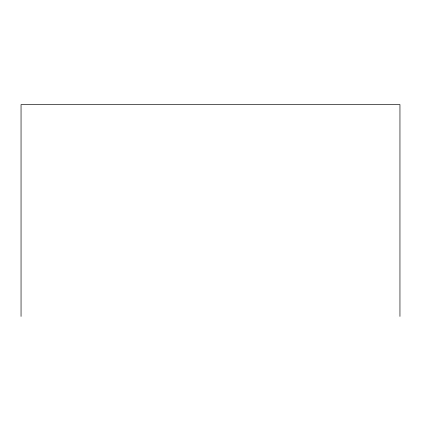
<?xml version="1.0" encoding="UTF-8"?>
<svg xmlns="http://www.w3.org/2000/svg" width="421" height="421" viewBox="0 0 421 421"><rect width="100%" height="100%" fill="white"/><g stroke="black" fill="none" stroke-linecap="round" stroke-linejoin="round"><path stroke-width="0.63" d="M399.95 316.418L399.95 104.582L21.05 104.582L21.05 316.418"/></g></svg>
